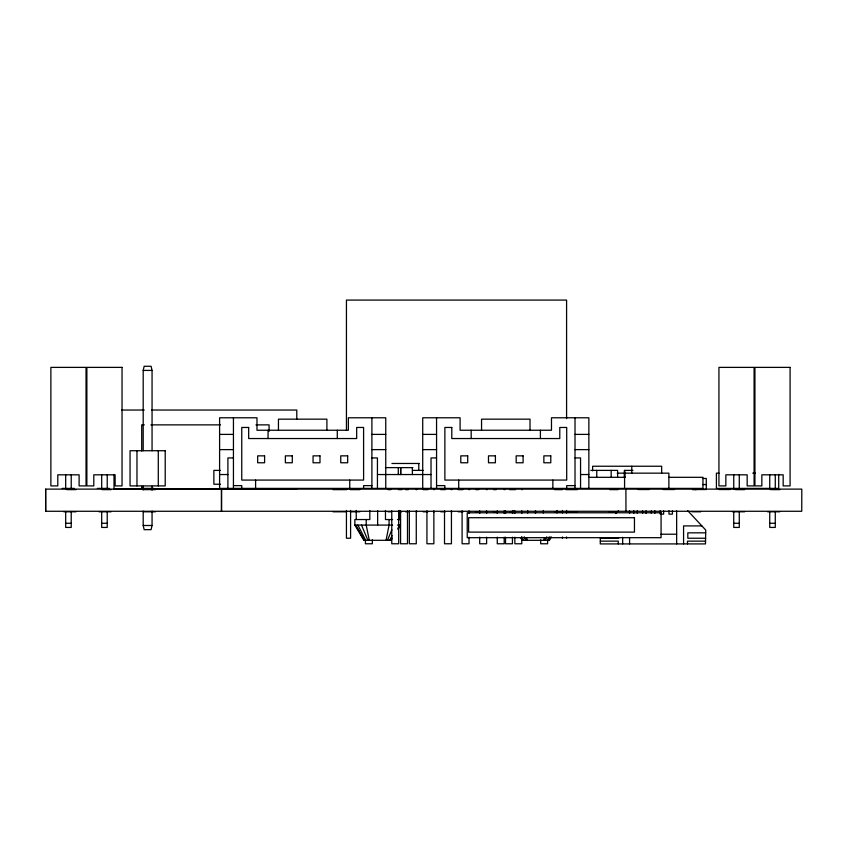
<?xml version="1.0" encoding="UTF-8"?>
<svg xmlns="http://www.w3.org/2000/svg" width="844" height="844" viewBox="0 0 844 844"><rect width="100%" height="100%" fill="white"/><g stroke="black" fill="none" stroke-linecap="round" stroke-linejoin="round"><path stroke-width="1.27" d="M600.379 537.617L600.263 543.916L705.489 543.916L705.732 530.064L687.733 510.683M386.056 540.308L389.073 525.084L389.073 519.545M543.895 540.308L544.401 537.776M143.195 450.728L143.195 370.421L144.166 366.275L151.087 366.275L152.057 370.421L152.057 450.728M152.057 511.116L152.057 525.495L151.087 529.652L144.166 529.652L143.195 525.495L143.195 511.116M387.459 540.308L391.859 529.768M545.308 540.308L546.764 536.795M389.675 540.308L392.07 535.623M547.513 540.308L549.307 536.795M391.067 540.308L392.302 538.134M397.893 528.344L399.75 525.084M548.906 540.308L550.763 537.048M397.967 529.431L400.541 525.084L397.45 525.084M551.311 537.048L549.381 540.308L521.697 540.308M615.856 513.532L618.504 510.683M143.195 370.421L152.057 370.421M121.568 410.036L144.261 410.036M151.519 410.036L296.782 410.036L296.782 419.236M144.335 424.87L141.708 424.87L141.708 451.023M150.897 424.87L220.495 424.87M255.954 424.87L269.088 424.87L269.088 431.411M219.598 434.396L233.44 434.396M371.898 434.396L385.75 434.396M422.717 434.396L436.559 434.396M575.017 434.396L588.859 434.396M219.598 449.62L233.44 449.62M371.898 449.62L385.75 449.62M422.717 449.62L436.559 449.62M575.017 449.62L588.859 449.62M233.44 457.933L227.901 457.933L227.901 488.391M371.898 457.933L377.437 457.933L377.437 488.391M436.559 457.933L431.02 457.933L431.02 488.391M575.017 457.933L580.556 457.933L580.556 488.391M391.911 463.472L419.268 463.472M385.434 467.618L412.864 467.618M220.453 470.393L213.87 470.393L213.87 484.234L220.453 484.234M412.473 470.393L423.255 470.393M590.811 470.393L617.618 470.393L617.618 477.314M632.989 470.393L624.338 470.393L624.338 477.314M617.228 473.157L668.881 473.157L668.881 488.391M719.004 473.157L716.408 473.157L716.408 488.391L778.706 488.391L778.706 474.433M752.753 473.157L755.348 473.157M219.598 474.539L227.901 474.539M377.437 474.539L431.02 474.539M580.556 474.539L588.859 474.539M588.479 477.314L625.32 477.314M668.743 477.314L702.957 477.314L702.957 488.391L219.598 488.391L219.598 417.78L256.977 417.78L256.977 430.24L348.361 430.24L348.361 417.78L385.75 417.78L385.75 488.391M702.598 478.464L706.291 478.464L706.291 489.541L695.213 489.541L695.213 488.708M702.598 484.551L706.291 484.551M233.44 485.616L241.753 485.616L241.753 488.391M371.898 485.616L363.595 485.616L363.595 488.391M436.559 485.616L444.872 485.616L444.872 488.391M575.017 485.616L566.704 485.616L566.704 488.391M62.192 488.391L74.377 488.391M97.366 488.391L109.541 488.391M141.665 488.391L153.851 488.391M144.335 488.95L114.014 488.95L114.014 474.486M150.897 488.95L296.782 488.95M45.629 489.119L801.8 489.119L801.747 511.274L45.629 511.274L45.629 489.119L45.692 511.274M66.855 489.636L75.992 489.636M102.019 489.636L111.165 489.636M144.102 489.636L155.465 489.636M332.969 489.636L346.757 489.636M350.207 489.636L359.839 489.636M387.934 489.636L390.772 489.636M398.473 489.636L401.712 489.636M405.521 489.636L408.359 489.636M416.113 489.636L416.873 489.636M423.108 489.636L427.834 489.636M433.7 489.636L434.46 489.636M440.684 489.636L445.421 489.636M451.276 489.636L452.046 489.636M458.271 489.636L463.008 489.636M468.863 489.636L469.623 489.636M475.858 489.636L478.696 489.636M486.45 489.636L487.21 489.636M493.445 489.636L496.283 489.636M504.037 489.636L504.796 489.636M509.639 489.636L515.515 489.636M521.613 489.636L522.373 489.636M554.497 489.636L562.547 489.636M565.986 489.636L577.486 489.636M609.779 489.636L618.051 489.636M692.439 489.636L696.279 489.636M735.462 489.636L744.598 489.636M770.635 489.636L779.772 489.636M63.806 511.791L75.992 511.791M98.98 511.791L111.165 511.791M143.28 511.791L155.465 511.791M332.969 511.791L346.757 511.791M350.207 511.791L359.839 511.791M387.934 511.791L390.772 511.791M398.473 511.791L401.712 511.791M405.521 511.791L408.359 511.791M416.113 511.791L416.873 511.791M423.108 511.791L427.834 511.791M433.7 511.791L434.46 511.791M440.684 511.791L445.421 511.791M451.276 511.791L452.046 511.791M458.271 511.791L463.008 511.791M468.863 511.791L469.623 511.791M475.858 511.791L478.696 511.791M486.45 511.791L487.21 511.791M493.445 511.791L496.283 511.791M504.037 511.791L504.796 511.791M509.639 511.791L515.515 511.791M521.613 511.791L522.373 511.791M554.497 511.791L562.547 511.791M565.986 511.791L577.486 511.791M609.189 511.791L617.46 511.791M691.848 511.791L700.71 511.791M732.413 511.791L744.598 511.791M767.586 511.791L779.772 511.791M660.177 514.144L663.637 514.144L663.637 510.683M392.629 519.545L385.476 519.545L385.476 510.451M397.45 519.545L400.541 519.545M65.684 523.28L71.223 523.28M101.691 523.28L107.23 523.28M733.742 523.28L739.281 523.28M769.739 523.28L775.277 523.28M369.82 510.451L369.82 519.545L354.849 519.545L354.849 525.084L392.629 525.084M143.195 525.495L152.057 525.495M701.87 525.907L683.577 525.907L683.577 543.916M705.679 532.838L687.818 532.838L687.818 538.24L705.595 538.24M660.968 534.22L676.656 534.22M600.369 538.24L618.641 538.24M391.542 540.308L363.848 540.308L354.849 525.084M600.316 541.141L618.262 541.141L618.262 543.916M705.542 541.141L687.491 541.141L687.491 543.916M520.917 538.134L522.151 540.308M355.619 525.084L364.313 540.308L356.263 526.171M521.729 536.795L523.533 540.308M357.888 525.084L365.695 540.308M524.251 536.795L525.728 540.308M361.506 525.084L367.878 540.308M526.614 537.776L527.12 540.308M369.282 540.308L366.222 525.084L366.222 519.545M775.277 474.824L775.277 489.225M775.277 511.496L775.277 527.437L769.739 527.437L769.739 511.496M769.739 474.824L769.739 489.225M739.281 474.824L739.281 489.225M739.281 511.496L739.281 527.437L733.742 527.437L733.742 511.496M733.742 474.824L733.742 489.225M730.102 488.708L730.102 489.541L719.025 489.541L719.025 488.708M676.656 510.683L676.656 543.916M674.44 488.708L674.44 489.541L663.363 489.541L663.363 488.708M672.436 510.683L672.436 514.144L668.976 514.144L668.976 510.683M661.675 473.157L661.675 466.236L592.636 466.236L592.636 470.857M660.177 510.683L660.177 513.447M654.849 510.683L654.849 513.447M651.389 510.683L651.389 513.447M649.247 488.708L649.247 489.541L638.169 489.541L638.169 488.708M646.061 510.683L646.061 513.447M642.59 510.683L642.59 513.447M637.262 510.683L637.262 513.447M633.802 510.683L633.802 513.447M631.776 466.236L631.776 473.157M629.582 510.683L629.582 513.447M629.582 537.681L629.582 543.916M625.9 489.119L625.963 511.274M624.855 470.393L624.855 477.314M624.571 473.157L624.571 488.391M622.661 537.333L622.661 543.916M611.161 470.393L611.161 477.314M596.771 470.393L596.771 477.314M588.859 488.391L588.859 417.78L551.48 417.78L551.48 430.24L460.096 430.24L460.096 417.78L422.717 417.78L422.717 488.391M575.017 417.78L575.017 488.391M566.588 418.666L566.588 300.084L346.441 300.084L346.441 430.503M566.588 510.409L566.588 513.004M566.588 536.932L566.588 538.229M562.431 510.409L562.431 513.004M562.431 536.932L562.431 538.229M556.998 510.451L556.998 513.057M552.862 480.078L552.862 488.391M547.619 539.812L547.619 543.768L540.688 543.768L540.688 539.812M543.314 510.451L543.314 513.057M540.403 430.24L540.403 438.542M535.486 510.662L535.486 513.289M530.021 430.24L530.021 419.162L481.555 419.162L481.555 430.24M527.658 510.451L527.658 513.057M521.771 510.81L521.771 513.447M521.771 537.174L521.771 543.768L514.851 543.768L514.851 537.174M514.851 510.81L514.851 513.447M514.08 510.451L514.08 513.057M512.445 510.81L512.445 513.447M512.445 537.174L512.445 543.768L505.524 543.768L505.524 537.174M505.524 510.81L505.524 513.447M504.195 510.81L504.195 513.447M504.195 537.174L504.195 543.768L497.264 543.768L497.264 537.174M497.264 510.81L497.264 513.447M486.608 510.81L486.608 513.447M486.608 537.174L486.608 543.768L479.687 543.768L479.687 537.174M479.687 510.81L479.687 513.447M471.174 430.24L471.174 438.542M469.021 510.81L469.021 513.447M469.021 537.174L469.021 543.768L462.101 543.768L462.101 510.81M458.714 480.078L458.714 488.391M451.434 510.81L451.434 543.768L444.514 543.768L444.514 510.81M436.559 417.78L436.559 488.391M433.858 510.81L433.858 543.768L426.937 543.768L426.937 510.81M418.782 463.472L418.782 470.393M416.271 510.81L416.271 543.768L409.351 543.768L409.351 510.81M412.315 467.618L412.399 474.539M407.494 510.81L407.494 543.768L400.573 543.768L400.573 510.81M400.752 467.618L400.752 474.539M400.605 467.618L400.605 474.539M399.159 510.451L399.159 519.545M398.684 510.81L398.684 543.768L391.764 543.768L391.764 510.81M398.284 467.618L398.284 474.539M377.648 510.662L377.648 525.084M372.331 539.812L372.331 543.768L365.41 543.768L365.41 539.812M371.898 417.78L371.898 488.391M356.242 510.451L356.242 519.545M350.587 510.409L350.587 538.229L346.441 538.229L346.441 510.409M349.743 480.078L349.743 488.391M337.283 430.24L337.283 438.542M326.902 430.24L326.902 419.162L278.446 419.162L278.446 430.24M268.054 430.24L268.054 438.542M255.595 480.078L255.595 488.391M233.44 417.78L233.44 488.391M221.529 489.119L221.529 511.274M221.476 489.119L221.476 511.274M158.292 450.728L158.292 485.901M152.057 486.271L152.057 490.185M143.195 486.271L143.195 490.185M141.708 486.334L141.708 488.95M136.971 450.728L136.971 485.901M107.23 474.824L107.23 489.225M107.23 511.496L107.23 527.437L101.691 527.437L101.691 511.496M101.691 474.824L101.691 489.225M71.223 474.824L71.223 489.225M71.223 511.496L71.223 527.437L65.684 527.437L65.684 511.496M65.684 474.824L65.684 489.225M86.046 367.383L50.872 367.383L50.872 485.901L57.793 485.901L57.793 474.824L79.114 474.824L79.114 485.901L86.046 485.901L86.046 367.383M122.042 367.383L86.869 367.383L86.869 485.901L93.8 485.901L93.8 474.824L115.122 474.824L115.122 485.901L122.042 485.901L122.042 367.383M754.093 367.383L718.93 367.383L718.93 485.901L725.851 485.901L725.851 474.824L747.172 474.824L747.172 485.901L754.093 485.901L754.093 367.383M790.089 367.383L754.926 367.383L754.926 485.901L761.847 485.901L761.847 474.824L783.169 474.824L783.169 485.901L790.089 485.901L790.089 367.383M248.674 427.465L241.753 427.465L241.753 480.078L363.595 480.078L363.595 427.465L356.674 427.465L356.674 438.542L248.674 438.542L248.674 427.465M451.793 427.465L444.872 427.465L444.872 480.078L566.704 480.078L566.704 427.465L559.783 427.465L559.783 438.542L451.793 438.542L451.793 427.465M165.213 450.728L130.05 450.728L130.05 485.901L165.213 485.901L165.213 450.728M264.594 455.855L257.673 455.855L257.673 462.776L264.594 462.776L264.594 455.855M292.288 455.855L285.367 455.855L285.367 462.776L292.288 462.776L292.288 455.855M319.981 455.855L313.061 455.855L313.061 462.776L319.981 462.776L319.981 455.855M347.675 455.855L340.744 455.855L340.744 462.776L347.675 462.776L347.675 455.855M467.713 455.855L460.792 455.855L460.792 462.776L467.713 462.776L467.713 455.855M495.407 455.855L488.486 455.855L488.486 462.776L495.407 462.776L495.407 455.855M523.09 455.855L516.169 455.855L516.169 462.776L523.09 462.776L523.09 455.855M550.784 455.855L543.863 455.855L543.863 462.776L550.784 462.776L550.784 455.855M661.074 512.762L467.228 512.762L467.228 537.681L661.074 537.681L661.074 512.762M634.456 517.71L468.61 517.71L468.61 532.11L634.456 532.11L634.456 517.71"/></g></svg>
